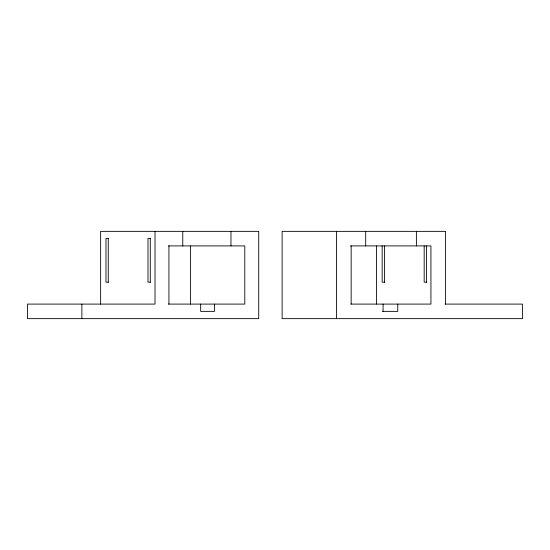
<?xml version="1.0" encoding="UTF-8"?>
<svg xmlns="http://www.w3.org/2000/svg" width="550" height="550" viewBox="0 0 550 550"><rect width="100%" height="100%" fill="white"/><g stroke="black" fill="none" stroke-linecap="round" stroke-linejoin="round"><path stroke-width="0.82" d="M383.047 311.369L383.096 304.095M214.569 304.095L214.479 311.369L200.674 311.369L200.674 304.095M108.481 238.377L105.978 238.377L105.978 282.191L108.481 282.191M150.556 238.377L147.998 238.377L147.998 282.191L150.501 282.191M168.314 245.905L244.798 245.905L244.798 304.095L168.382 304.095M350.405 245.905L430.939 245.905L430.939 304.095L350.811 304.095M384.704 282.191L382.168 282.191L382.168 245.905M426.717 282.191L424.181 282.191L424.181 245.905M445.039 304.095L522.5 304.095L522.5 318.643L282.129 318.643L282.129 231.357L445.582 231.357L445.582 304.095M382.463 311.369L397.76 311.369L397.76 304.095M426.47 245.905L426.47 282.191M416.391 231.357L416.391 245.905M384.45 245.905L384.45 282.191M376.551 245.905L376.551 304.095M365.702 231.357L365.702 245.905M351.154 245.905L351.154 304.095M336.511 231.357L336.511 318.643M230.966 231.357L230.966 245.905M190.41 245.905L190.41 304.095M182.772 231.357L182.772 245.905M168.939 245.905L168.939 304.095M155.017 231.357L155.017 304.095L27.5 304.095L27.5 318.643L258.72 318.643L258.72 231.357L100.636 231.357L100.636 304.095M150.281 238.377L150.281 282.191M108.261 238.377L108.261 282.191M81.881 304.095L81.881 318.643"/></g></svg>
